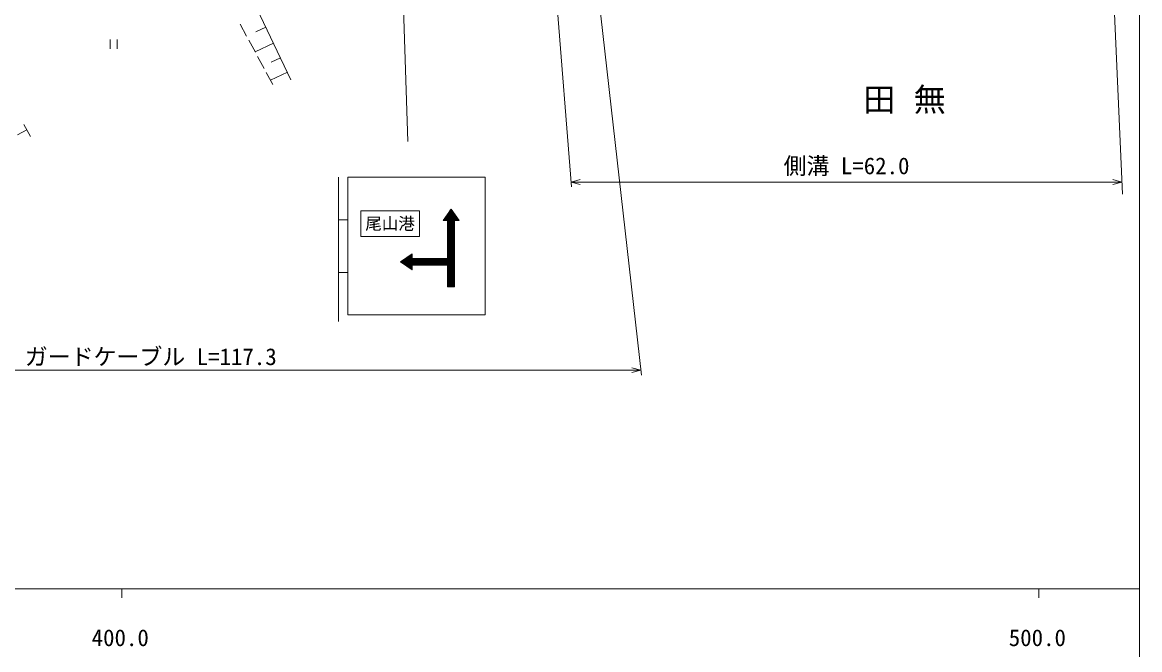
# Model space of a CAD drawing. Units: millimetres, scale not verified. Extents: x 40000 to 680000, y 20000 to 380000.
# Drawn here: x 457169 to 579000, y 198357 to 266793 of the extents above; entities that cross this region are included whole.
import ezdxf
from ezdxf.enums import TextEntityAlignment as Align

# ---------------------------------------------------------------- set-up
doc = ezdxf.new("R2010")
doc.units = ezdxf.units.MM
doc.header["$LTSCALE"] = 1000
for name, color, linetype, lineweight in [('M-BGD', 7, 'Continuous', 13), ('M-STR-HTXT', 7, 'Continuous', 13), ('M-STR-STRC', 7, 'Continuous', 13), ('M-TTL-BAND', 7, 'Continuous', 13)]:
    doc.layers.add(name, color=color, linetype=linetype, lineweight=lineweight)
doc.layers.add('M-BMK-HTXT', color=7, linetype='Continuous')
doc.styles.add('ＭＳ ゴシック', font='')
doc.styles.get('ＭＳ ゴシック').set_extended_font_data('MS Gothic')

msp = doc.modelspace()

# ---------------------------------------------------------------- hatches: boundary and pattern name
at = {"layer": 'M-STR-STRC', "lineweight": 25}
h = msp.add_hatch(dxfattribs=at)
h.set_pattern_fill('USER', color=256, style=0, pattern_type=2)
h.set_pattern_definition([(45, (503542, 237922), (-141.4214, 141.4214), []), (45, (503542, 237780), (-141.4214, 141.4214), [])])
h.paths.add_polyline_path([(503542, 237922), (503542, 240297), (499667, 240297), (499667, 239797), (498417, 240672), (499667, 241547), (499667, 241047), (503542, 241047), (503542, 245172), (503042, 245172), (503917, 246422), (504792, 245172), (504292, 245172), (504292, 237922)])

# ---------------------------------------------------------------- linework, layer by layer
at = {"layer": 'M-BGD'}
for p, q in [((482740, 268318), (486460, 260511)), ((481623, 265280), (480908, 266598)), ((483710, 266282), (482619, 265763)), ((466762, 264914), (466762, 263914)), ((467512, 263914), (467512, 264914)), ((482577, 263522), (481862, 264840)), ((484542, 264537), (482543, 263584)), ((483531, 261764), (482815, 263083)), ((485303, 262938), (484304, 262462)), ((484485, 260006), (483769, 261325)), ((486065, 261339), (484235, 260467)), ((456645, 254505), (457664, 255050)), ((457339, 255648), (458055, 254329))]:
    msp.add_line(p, q, dxfattribs=at)
at = {"layer": 'M-STR-HTXT'}
for p, q in [((574674, 304100), (577138, 248057)), ((513607, 292053), (517047, 248838)), ((517477, 291838), (524679, 228306)), ((517004, 249372), (518004, 249636)), ((517004, 249372), (577070, 249372)), ((517004, 249372), (518004, 249109)), ((577070, 249372), (576070, 249636)), ((577070, 249372), (576070, 249109)), ((524616, 228854), (523616, 229117)), ((417564, 228854), (457420, 228854)), ((457420, 228854), (484920, 228854)), ((484920, 228854), (524616, 228854)), ((524616, 228854), (523616, 228591))]:
    msp.add_line(p, q, dxfattribs=at)
at = {"layer": 'M-STR-STRC'}
for p, q in [((497896, 293941), (499206, 253795)), ((491651, 249886), (491651, 234147)), ((492651, 249886), (492651, 234886)), ((492651, 249886), (507651, 249886)), ((507651, 249886), (507651, 234886)), ((503917, 246422), (503042, 245172)), ((504792, 245172), (503917, 246422)), ((491651, 245261), (492651, 245261)), ((503042, 245172), (503542, 245172)), ((503542, 245172), (503542, 241047)), ((504292, 245172), (504292, 237922)), ((504292, 245172), (504792, 245172)), ((499667, 241547), (498417, 240672)), ((499667, 241047), (499667, 241547)), ((498417, 240672), (499667, 239797)), ((503542, 241047), (499667, 241047)), ((503542, 240297), (499667, 240297)), ((499667, 239797), (499667, 240297)), ((503542, 240297), (503542, 237922)), ((491651, 239511), (492651, 239511)), ((504292, 237922), (503542, 237922)), ((492651, 234886), (507651, 234886))]:
    msp.add_line(p, q, dxfattribs=at)
msp.add_lwpolyline([(494066, 243440), (500466, 243440), (500466, 246240), (494066, 246240)], close=True, dxfattribs=at)
at = {"layer": 'M-TTL-BAND'}
for p, q in [((579000, 20000), (579000, 370000)), ((40000, 205000), (579000, 205000)), ((468000, 205000), (468000, 204000)), ((568000, 205000), (568000, 204000))]:
    msp.add_line(p, q, dxfattribs=at)

# ---------------------------------------------------------------- texts
at = {"layer": 'M-BMK-HTXT', "insert": (554357, 256799), "char_height": 2566, "attachment_point": 8, "style": 'ＭＳ ゴシック'}
msp.add_mtext('\\T1.57;田無', dxfattribs=at)
at = {"layer": 'M-STR-HTXT', "style": 'ＭＳ ゴシック'}
for s, p in [('側溝 L=62.0', (547037, 249672)), ('ガードケーブル L=117.3', (471170, 228854))]:
    msp.add_text(s, height=1833, dxfattribs=at).set_placement(p, align=Align.BOTTOM_CENTER)
at = {"layer": 'M-STR-STRC', "style": 'ＭＳ ゴシック'}
msp.add_text('尾山港', height=1320, dxfattribs=at).set_placement((497266, 244840), align=Align.MIDDLE_CENTER)
at = {"layer": 'M-TTL-BAND', "style": 'ＭＳ ゴシック'}
for s, p in [('400.0', (467844, 198195)), ('500.0', (567844, 198195))]:
    msp.add_text(s, height=1833, dxfattribs=at).set_placement(p, align=Align.BOTTOM_CENTER)

doc.saveas('drawing.dxf')
